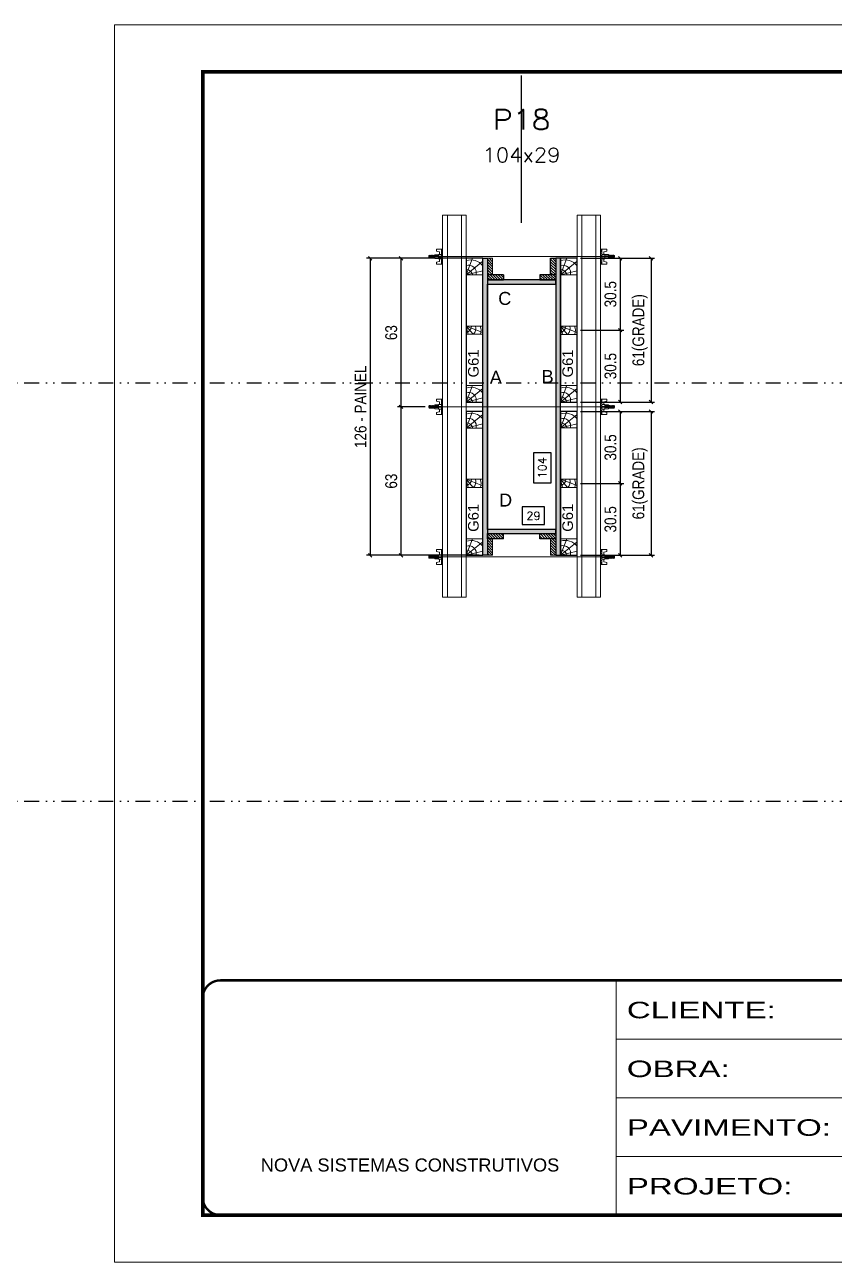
# Model space of a CAD drawing. Extents: x 13770 to 23315, y 867 to 16997.
# Drawn here: x 15908 to 16595, y 10056 to 11106 of the extents above; entities that cross this region are included whole.
import ezdxf
from ezdxf.enums import TextEntityAlignment as Align

# ---------------------------------------------------------------- set-up
doc = ezdxf.new("R2010")
doc.units = 0
for name, pattern in [('CONTINUO', [0]), ('DASHED', [0.75, 0.5, -0.25]), ('DIVIDE2', [0.625, 0.25, -0.125, 0, -0.125, 0, -0.125]), ('HIDDEN', [0.375, 0.25, -0.125])]:
    doc.linetypes.add(name, pattern=pattern)
for name, color, linetype in [('COTA', 241, 'Continuous'), ('cotas', 4, 'Continuous'), ('MEIO_PONT', 93, 'Continuous'), ('Nível', 160, 'Continuous'), ('Painéis', 200, 'Continuous'), ('SARRAFO', 251, 'Continuous'), ('Texto de Titulo', 7, 'Continuous'), ('Texto Qtd Sarr', 242, 'Continuous'), ('TEXTO_GERAL', 7, 'Continuous')]:
    doc.layers.add(name, color=color, linetype=linetype)
for name, color, linetype, lineweight in [('Folhas', 255, 'Continuous', 9), ('Hachura', 251, 'Continuous', 9), ('Madeira', 126, 'Continuous', 18), ('Perfil Metálico', 224, 'Continuous', 18), ('SARRAFO DE PRESSAO', 251, 'DASHED', 9), ('Texto Seção', 7, 'Continuous', 15)]:
    doc.layers.add(name, color=color, linetype=linetype, lineweight=lineweight)
doc.styles.add('ARIAL', font='arial.ttf')
doc.styles.add('COTA TECNICA 2X', font='techl___.ttf', dxfattribs={"height": 10})
doc.styles.add('ROMANS', font='romans.shx')
doc.styles.add('SANSSERIF', font='sas_____.pfb')
doc.styles.add('Tecnologia', font='')
doc.styles.get('Tecnologia').set_extended_font_data('Forgotten Futurist')
doc.dimstyles.new('SECAO PILAR', dxfattribs={"dimtxt": 10, "dimasz": 3, "dimexe": 3, "dimexo": 3, "dimgap": 3, "dimtad": 1, "dimdec": 1, "dimlfac": 0.5, "dimzin": 12, "dimdsep": 46, "dimtxsty": 'COTA TECNICA 2X', "dimblk1": 'OBLIQUE', "dimblk2": 'OBLIQUE', "dimsah": 1, "dimcen": 0.9, "dimclrd": 256, "dimclre": 256, "dimclrt": 256, "dimadec": 1, "dimazin": 3, "dimtfac": 1, "dimtdec": 1, "dimtmove": 0, "dimatfit": 3, "dimfxl": 1, "dimtolj": 1, "dimtzin": 12, "dimarcsym": 0})
doc.dimstyles.new('SECÇÃO 2', dxfattribs={"dimtxt": 7, "dimasz": 6, "dimexe": 0.18, "dimexo": 2, "dimgap": -4, "dimtad": 3, "dimdec": 1, "dimlfac": 0.5, "dimzin": 12, "dimdsep": 46, "dimtxsty": 'ROMANS', "dimblk": 'ARCHTICK', "dimcen": 0.09, "dimse1": 1, "dimse2": 1, "dimsd1": 1, "dimsd2": 1, "dimclrd": 180, "dimclre": 5, "dimclrt": 1, "dimadec": 0, "dimazin": 3, "dimtfac": 1, "dimtdec": 1, "dimtofl": 0, "dimtmove": 0, "dimatfit": 3, "dimldrblk": 'ARCHTICK', "dimfxl": 1, "dimtolj": 1, "dimtzin": 0, "dimarcsym": 0})

# ---------------------------------------------------------------- blocks, each defined once
blk = doc.blocks.new('9999999999')
at = {"color": 30, "linetype": 'CONTINUO'}
for p, q in [((98564.6, 34230.2), (98564.6, 34429.4)), ((98564.6, 34379.6), (99584, 34379.6)), ((98564.6, 34329.8), (99488, 34329.8)), ((99584, 34329.8), (99488, 34329.8)), ((99488, 34329.8), (99488, 34230.2)), ((98564.6, 34280), (99488, 34280))]:
    blk.add_line(p, q, dxfattribs=at)
at = {"color": 30, "linetype": 'CONTINUO', "const_width": 2}
blk.add_lwpolyline([(99584, 34230.2), (99584, 34414.4, 0.414214), (99569, 34429.4), (98229, 34429.4, 0.414214), (98214, 34414.4), (98214, 34245.2, 0.414214), (98229, 34230.2), (99584, 34230.2)], format="xyb", dxfattribs=at)
at = {"layer": 'Folhas'}
blk.add_lwpolyline([(98139, 34190.2), (99624, 34190.2), (99624, 35240.2), (98139, 35240.2)], close=True, dxfattribs=at)
at = {"layer": 'Folhas', "color": 30, "const_width": 3}
blk.add_lwpolyline([(98214, 34230.2), (99584, 34230.2), (99584, 35200.2), (98214, 35200.2)], close=True, dxfattribs=at)
at = {"color": 7, "linetype": 'Continuous', "ltscale": 5, "style": 'ARIAL'}
for s, height, p in [('SCHWARTZ', 15.48, (98837.7, 34393.1)), ('GWT', 15.48, (98837.7, 34343.3)), ('1°PAVIMENTO', 15.483, (98837.7, 34293.5)), ('NOVA SISTEMAS CONSTRUTIVOS', 11.059, (98263.2, 34267.2)), ('PILARES', 15.48, (98837.7, 34243.7))]:
    blk.add_text(s, height=height, dxfattribs=at).set_placement(p)
at = {"layer": 'Folhas', "color": 7, "style": 'Tecnologia', "width": 1.5}
for s, p in [('CLIENTE:', (98573.7, 34397.2)), ('OBRA:', (98573.7, 34347.3)), ('PAVIMENTO:', (98573.7, 34297.5)), ('PROJETO:', (98573.7, 34247.7))]:
    blk.add_text(s, height=14, dxfattribs=at).set_placement(p)
blk = doc.blocks.new('*D541')
at = {"layer": 'COTA', "color": 180, "lineweight": -2, "transparency": 16777216}
for p, q in [((16355, 10742.4), (16340, 10742.4)), ((16340, 10742.4), (16340, 10717)), ((16355, 10717), (16355, 10742.4)), ((16340, 10717), (16355, 10717))]:
    blk.add_line(p, q, dxfattribs=at)
at = {"layer": 'Defpoints', "color": 0, "transparency": 16777216}
for p in [(16301, 10885.5), (16301, 10677.5), (16359, 10677.5)]:
    blk.add_point(p, dxfattribs=at)
at = {"layer": 'COTA', "color": 1, "transparency": 16777216, "insert": (16347.5, 10729.7), "char_height": 7, "attachment_point": 5, "rotation": 90, "style": 'ROMANS'}
blk.add_mtext('\\A1;104', dxfattribs=at)
blk = doc.blocks.new('_ArchTick')
at = {"color": 0, "linetype": 'ByBlock', "const_width": 0.15}
blk.add_lwpolyline([(-0.5, -0.5), (0.5, 0.5)], dxfattribs=at)
blk = doc.blocks.new('*D542')
at = {"layer": 'COTA', "color": 180, "lineweight": -2, "transparency": 16777216}
for p, q in [((16349.5, 10696.5), (16330.5, 10696.5)), ((16330.5, 10696.5), (16330.5, 10681.5)), ((16349.5, 10681.5), (16349.5, 10696.5)), ((16330.5, 10681.5), (16349.5, 10681.5))]:
    blk.add_line(p, q, dxfattribs=at)
at = {"layer": 'Defpoints', "color": 0, "transparency": 16777216}
for p in [(16301, 10868.1), (16359, 10868.1), (16301, 10677.5)]:
    blk.add_point(p, dxfattribs=at)
at = {"layer": 'COTA', "color": 1, "transparency": 16777216, "insert": (16340, 10689), "char_height": 7, "attachment_point": 5, "style": 'ROMANS'}
blk.add_mtext('\\A1;29', dxfattribs=at)
blk = doc.blocks.new('_Oblique')
at = {"color": 0, "linetype": 'ByBlock', "lineweight": -2}
blk.add_line((-0.5, -0.5), (0.5, 0.5), dxfattribs=at)
blk = doc.blocks.new('*D543')
at = {"layer": 'COTA', "lineweight": -2, "transparency": 16777216}
for p, q in [((16280, 10907.5), (16224.6, 10907.5)), ((16227.6, 10907.5), (16227.6, 10781.4)), ((16248.2, 10781.4), (16224.6, 10781.4))]:
    blk.add_line(p, q, dxfattribs=at)
at = {"layer": 'Defpoints', "color": 0, "transparency": 16777216}
for p in [(16283, 10907.5), (16227.6, 10781.4), (16251.2, 10781.4)]:
    blk.add_point(p, dxfattribs=at)
at = {"layer": 'COTA', "lineweight": -2, "transparency": 16777216, "xscale": 3, "yscale": 3, "zscale": 3}
for p, rotation in [((16227.6, 10907.5), 90), ((16227.6, 10781.4), 270)]:
    blk.add_blockref('_Oblique', p, dxfattribs=dict(at, rotation=rotation))
at = {"layer": 'COTA', "transparency": 16777216, "insert": (16219.4, 10844.4), "char_height": 10, "attachment_point": 5, "rotation": 90, "style": 'COTA TECNICA 2X'}
blk.add_mtext('\\A1;63', dxfattribs=at)
blk = doc.blocks.new('*D544')
at = {"layer": 'COTA', "lineweight": -2, "transparency": 16777216}
for p, q in [((16248.2, 10781.4), (16224.6, 10781.4)), ((16227.6, 10781.4), (16227.6, 10655.5)), ((16280, 10655.5), (16224.6, 10655.5))]:
    blk.add_line(p, q, dxfattribs=at)
at = {"layer": 'Defpoints', "color": 0, "transparency": 16777216}
for p in [(16251.2, 10781.4), (16227.6, 10655.5), (16283, 10655.5)]:
    blk.add_point(p, dxfattribs=at)
at = {"layer": 'COTA', "lineweight": -2, "transparency": 16777216, "xscale": 3, "yscale": 3, "zscale": 3}
for p, rotation in [((16227.6, 10781.4), 90), ((16227.6, 10655.5), 270)]:
    blk.add_blockref('_Oblique', p, dxfattribs=dict(at, rotation=rotation))
at = {"layer": 'COTA', "transparency": 16777216, "insert": (16219.4, 10718.4), "char_height": 10, "attachment_point": 5, "rotation": 90, "style": 'COTA TECNICA 2X'}
blk.add_mtext('\\A1;63', dxfattribs=at)
blk = doc.blocks.new('*D545')
at = {"layer": 'COTA', "lineweight": -2, "transparency": 16777216}
for p, q in [((16294, 10907.5), (16198.5, 10907.5)), ((16201.5, 10907.5), (16201.5, 10655.5)), ((16294, 10655.5), (16198.5, 10655.5))]:
    blk.add_line(p, q, dxfattribs=at)
at = {"layer": 'Defpoints', "color": 0, "transparency": 16777216}
for p in [(16297, 10907.5), (16201.5, 10655.5), (16297, 10655.5)]:
    blk.add_point(p, dxfattribs=at)
at = {"layer": 'COTA', "lineweight": -2, "transparency": 16777216, "xscale": 3, "yscale": 3, "zscale": 3}
for p, rotation in [((16201.5, 10907.5), 90), ((16201.5, 10655.5), 270)]:
    blk.add_blockref('_Oblique', p, dxfattribs=dict(at, rotation=rotation))
at = {"layer": 'COTA', "transparency": 16777216, "insert": (16193.4, 10781.5), "char_height": 10, "attachment_point": 5, "rotation": 90, "style": 'COTA TECNICA 2X'}
blk.add_mtext('\\A1;126 - PAINEL', dxfattribs=at)
blk = doc.blocks.new('PONTALETE')
at = {"layer": 'Madeira'}
for q in [(2.71, 7), (7, 5.76), (7, 1.74)]:
    blk.add_line((0, 0), q, dxfattribs=at)
blk.add_lwpolyline([(0, 0), (7, 0), (7, 7), (0, 7)], close=True, dxfattribs=at)
for centre, radius, start, end in [((2.04, 0.06), 6.23, 37.2818, 109.0913), ((1.09, 0.9), 3.19, 343.603, 109.9847), ((-0.21, -0.78), 3.09, 14.6322, 86.0383)]:
    blk.add_arc(centre, radius, start, end, dxfattribs=at)
blk = doc.blocks.new('MEIO PONTALETE')
at = {"layer": 'Madeira'}
for q in [(2.71, 7), (3.5, 2.88), (3.5, 0.87)]:
    blk.add_line((0, 0), q, dxfattribs=at)
blk.add_lwpolyline([(0, 0), (3.5, 0), (3.5, 7), (0, 7)], close=True, dxfattribs=at)
for centre, radius, start, end in [((2.04, 0.06), 6.23, 76.4499, 109.0913), ((1.09, 0.9), 3.19, 40.9063, 109.9847), ((-0.21, -0.78), 3.09, 14.6322, 86.0383)]:
    blk.add_arc(centre, radius, start, end, dxfattribs=at)
blk = doc.blocks.new('*D546')
at = {"layer": 'COTA', "lineweight": -2, "transparency": 16777216}
for p, q in [((16380, 10907.5), (16442.8, 10907.5)), ((16439.8, 10907.5), (16439.8, 10785.5)), ((16380, 10785.5), (16442.8, 10785.5))]:
    blk.add_line(p, q, dxfattribs=at)
at = {"layer": 'Defpoints', "color": 0, "transparency": 16777216}
for p in [(16377, 10907.5), (16377, 10785.5), (16439.8, 10785.5)]:
    blk.add_point(p, dxfattribs=at)
at = {"layer": 'COTA', "lineweight": -2, "transparency": 16777216, "xscale": 3, "yscale": 3, "zscale": 3}
for p, rotation in [((16439.8, 10907.5), 90), ((16439.8, 10785.5), 270)]:
    blk.add_blockref('_Oblique', p, dxfattribs=dict(at, rotation=rotation))
at = {"layer": 'COTA', "transparency": 16777216, "insert": (16430.5, 10846.5), "char_height": 10, "attachment_point": 5, "rotation": 90, "style": 'COTA TECNICA 2X'}
blk.add_mtext('\\A1;61(GRADE)', dxfattribs=at)
blk = doc.blocks.new('*D547')
at = {"layer": 'COTA', "lineweight": -2, "transparency": 16777216}
for p, q in [((16380, 10907.5), (16416.6, 10907.5)), ((16413.6, 10907.5), (16413.6, 10846.5)), ((16380, 10846.5), (16416.6, 10846.5))]:
    blk.add_line(p, q, dxfattribs=at)
at = {"layer": 'Defpoints', "color": 0, "transparency": 16777216}
for p in [(16377, 10907.5), (16377, 10846.5), (16413.6, 10846.5)]:
    blk.add_point(p, dxfattribs=at)
at = {"layer": 'COTA', "lineweight": -2, "transparency": 16777216, "xscale": 3, "yscale": 3, "zscale": 3}
for p, rotation in [((16413.6, 10907.5), 90), ((16413.6, 10846.5), 270)]:
    blk.add_blockref('_Oblique', p, dxfattribs=dict(at, rotation=rotation))
at = {"layer": 'COTA', "transparency": 16777216, "insert": (16405.4, 10877), "char_height": 10, "attachment_point": 5, "rotation": 90, "style": 'COTA TECNICA 2X'}
blk.add_mtext('\\A1;30.5', dxfattribs=at)
blk = doc.blocks.new('*D548')
at = {"layer": 'COTA', "lineweight": -2, "transparency": 16777216}
for p, q in [((16380, 10846.5), (16416.6, 10846.5)), ((16413.6, 10846.5), (16413.6, 10785.5)), ((16380, 10785.5), (16416.6, 10785.5))]:
    blk.add_line(p, q, dxfattribs=at)
at = {"layer": 'Defpoints', "color": 0, "transparency": 16777216}
for p in [(16377, 10846.5), (16377, 10785.5), (16413.6, 10785.5)]:
    blk.add_point(p, dxfattribs=at)
at = {"layer": 'COTA', "lineweight": -2, "transparency": 16777216, "xscale": 3, "yscale": 3, "zscale": 3}
for p, rotation in [((16413.6, 10846.5), 90), ((16413.6, 10785.5), 270)]:
    blk.add_blockref('_Oblique', p, dxfattribs=dict(at, rotation=rotation))
at = {"layer": 'COTA', "transparency": 16777216, "insert": (16405.4, 10816), "char_height": 10, "attachment_point": 5, "rotation": 90, "style": 'COTA TECNICA 2X'}
blk.add_mtext('\\A1;30.5', dxfattribs=at)
blk = doc.blocks.new('*D549')
at = {"layer": 'COTA', "lineweight": -2, "transparency": 16777216}
for p, q in [((16380, 10777.5), (16442.8, 10777.5)), ((16439.8, 10777.5), (16439.8, 10655.5)), ((16380, 10655.5), (16442.8, 10655.5))]:
    blk.add_line(p, q, dxfattribs=at)
at = {"layer": 'Defpoints', "color": 0, "transparency": 16777216}
for p in [(16377, 10777.5), (16377, 10655.5), (16439.8, 10655.5)]:
    blk.add_point(p, dxfattribs=at)
at = {"layer": 'COTA', "lineweight": -2, "transparency": 16777216, "xscale": 3, "yscale": 3, "zscale": 3}
for p, rotation in [((16439.8, 10777.5), 90), ((16439.8, 10655.5), 270)]:
    blk.add_blockref('_Oblique', p, dxfattribs=dict(at, rotation=rotation))
at = {"layer": 'COTA', "transparency": 16777216, "insert": (16430.5, 10716.5), "char_height": 10, "attachment_point": 5, "rotation": 90, "style": 'COTA TECNICA 2X'}
blk.add_mtext('\\A1;61(GRADE)', dxfattribs=at)
blk = doc.blocks.new('*D550')
at = {"layer": 'COTA', "lineweight": -2, "transparency": 16777216}
for p, q in [((16380, 10777.5), (16416.6, 10777.5)), ((16413.6, 10777.5), (16413.6, 10716.5)), ((16380, 10716.5), (16416.6, 10716.5))]:
    blk.add_line(p, q, dxfattribs=at)
at = {"layer": 'Defpoints', "color": 0, "transparency": 16777216}
for p in [(16377, 10777.5), (16377, 10716.5), (16413.6, 10716.5)]:
    blk.add_point(p, dxfattribs=at)
at = {"layer": 'COTA', "lineweight": -2, "transparency": 16777216, "xscale": 3, "yscale": 3, "zscale": 3}
for p, rotation in [((16413.6, 10777.5), 90), ((16413.6, 10716.5), 270)]:
    blk.add_blockref('_Oblique', p, dxfattribs=dict(at, rotation=rotation))
at = {"layer": 'COTA', "transparency": 16777216, "insert": (16405.4, 10747), "char_height": 10, "attachment_point": 5, "rotation": 90, "style": 'COTA TECNICA 2X'}
blk.add_mtext('\\A1;30.5', dxfattribs=at)
blk = doc.blocks.new('*D551')
at = {"layer": 'COTA', "lineweight": -2, "transparency": 16777216}
for p, q in [((16380, 10716.5), (16416.6, 10716.5)), ((16413.6, 10716.5), (16413.6, 10655.5)), ((16380, 10655.5), (16416.6, 10655.5))]:
    blk.add_line(p, q, dxfattribs=at)
at = {"layer": 'Defpoints', "color": 0, "transparency": 16777216}
for p in [(16377, 10716.5), (16377, 10655.5), (16413.6, 10655.5)]:
    blk.add_point(p, dxfattribs=at)
at = {"layer": 'COTA', "lineweight": -2, "transparency": 16777216, "xscale": 3, "yscale": 3, "zscale": 3}
for p, rotation in [((16413.6, 10716.5), 90), ((16413.6, 10655.5), 270)]:
    blk.add_blockref('_Oblique', p, dxfattribs=dict(at, rotation=rotation))
at = {"layer": 'COTA', "transparency": 16777216, "insert": (16405.4, 10686), "char_height": 10, "attachment_point": 5, "rotation": 90, "style": 'COTA TECNICA 2X'}
blk.add_mtext('\\A1;30.5', dxfattribs=at)
blk = doc.blocks.new('titulo1')
at = {"layer": 'Defpoints', "color": 252, "linetype": 'HIDDEN', "ltscale": 2}
blk.add_line((0, 0), (0, 125), dxfattribs=at)
at = {"layer": 'Defpoints', "style": 'ROMANS', "oblique": 15}
blk.add_attdef('FOLHA', text='', height=10, dxfattribs=at).set_placement((0, 15.6), align=Align.MIDDLE_CENTER)
at = {"layer": 'Texto Qtd Sarr', "color": 3, "style": 'ROMANS', "oblique": 15}
for tag, height, p in [('TITULO', 17, (0, 71.4)), ('SEÇÃO', 12, (0, 41.5))]:
    blk.add_attdef(tag, text='', height=height, dxfattribs=at).set_placement(p, align=Align.MIDDLE_CENTER)
blk = doc.blocks.new('C')
at = {"layer": 'Hachura', "color": 0}
for p, q in [((0, 3.22), (0, -3.22)), ((0.45, 3.22), (0, 3.22)), ((0.46, 3.16), (0, 3.16)), ((0.46, 3.05), (0, 3.05)), ((0.46, 2.88), (0, 2.88)), ((0, 2.75), (0, -1.16)), ((0.46, 2.65), (0, 2.65)), ((0.46, 2.23), (0, 2.23)), ((0.46, 1.51), (0, 1.51)), ((0.39, 0.49), (0.17, 0.49)), ((0.45, -3.23), (0.45, 3.22)), ((0.45, 3.22), (2.58, 3.22)), ((1.74, 0.97), (0.45, 0.97)), ((1.45, 0.1), (0.45, 0.1)), ((1.35, 1.94), (1.35, 0.96)), ((2.58, 2.39), (1.47, 2.09)), ((1.74, -0.97), (1.74, 0.97)), ((1.74, 0.97), (1.74, 0.84)), ((1.74, 0.97), (1.74, 0.84)), ((1.74, 0.84), (3.35, 0.84)), ((3.35, 0.45), (1.74, 0.45)), ((2.58, 3.22), (2.58, 2.39)), ((3.32, 0.84), (3.32, -0.84)), ((3.35, 0.84), (3.35, -0.84)), ((3.68, 0.45), (3.35, 0.45)), ((3.84, -0.52), (3.35, 0.45)), ((3.35, 0.06), (3.67, -0.57)), ((3.68, 0.45), (4.16, -0.52)), ((3.72, 0.5), (4.25, -0.57)), ((4.37, -0.55), (3.83, 0.53)), ((4.15, 0.45), (3.93, 0.45)), ((4.42, -0.52), (3.93, 0.45)), ((4.15, 0.45), (4.26, 0.45)), ((4.26, 0.45), (4.74, -0.52)), ((4.3, 0.5), (4.83, -0.57)), ((4.95, -0.55), (4.41, 0.53)), ((4.51, 0.45), (4.84, 0.45)), ((5, -0.52), (4.51, 0.45)), ((4.84, 0.45), (5.32, -0.52)), ((4.88, 0.5), (5.41, -0.57)), ((5.53, -0.55), (4.99, 0.53)), ((5.58, -0.52), (5.09, 0.45)), ((5.42, 0.45), (5.09, 0.45)), ((5.58, -0.52), (5.09, 0.45)), ((5.42, 0.45), (5.74, -0.19)), ((5.46, 0.5), (5.74, -0.07)), ((5.74, 0.19), (5.57, 0.53)), ((5.74, 0.32), (5.68, 0.45)), ((5.68, 0.45), (5.74, 0.45)), ((5.74, 0.45), (5.9, 0.29)), ((5.74, 0.45), (5.74, -0.52)), ((5.9, -0.36), (5.9, 0.29)), ((0.45, 0), (0, 0)), ((0.46, -1.52), (0, -1.52)), ((0.46, -2.23), (0, -2.23)), ((0.46, -2.65), (0, -2.65)), ((0.46, -2.88), (0, -2.88)), ((0.46, -3.05), (0, -3.05)), ((0.46, -3.16), (0, -3.16)), ((0, -3.22), (2.57, -3.22)), ((0.08, -0.48), (0.29, -0.48)), ((0.29, -0.48), (0.4, -0.48)), ((0.45, 0), (0.45, -0.97)), ((0.45, -0.16), (1.45, -0.16)), ((0.45, -0.65), (0.45, -0.32)), ((0.45, -3.23), (0.45, -0.65)), ((0.45, -0.97), (1.74, -0.97)), ((1.35, -1.94), (1.35, -0.97)), ((2.58, -2.39), (1.47, -2.1)), ((3.35, -0.32), (1.74, -0.32)), ((3.35, -0.84), (1.74, -0.84)), ((2.58, -3.23), (2.58, -2.39)), ((3.35, -0.07), (3.58, -0.52)), ((3.35, -0.52), (3.58, -0.52)), ((3.84, -0.52), (4.16, -0.52)), ((4.42, -0.52), (4.74, -0.52)), ((4.63, -0.52), (4.74, -0.52)), ((5, -0.52), (5.32, -0.52)), ((5.58, -0.52), (5.74, -0.52)), ((5.74, -0.52), (5.9, -0.36)), ((5.74, -0.52), (5.74, -0.52))]:
    blk.add_line(p, q, dxfattribs=at)
for centre, radius, start, end in [((1.52, 1.94), 0.161, 104.7436, 180), ((1.44, -0.03), 0.129, 272.695, 87.305), ((3.81, 0.39), 0.143, 25.5688, 154.4312), ((4.39, 0.39), 0.143, 25.5688, 154.4312), ((4.97, 0.39), 0.143, 25.5688, 154.4312), ((5.55, 0.39), 0.143, 25.5688, 154.4312), ((0.17, -0.37), 0.174, 221.744, 317.8592), ((1.52, -1.94), 0.161, 180, 255.2564), ((3.71, -0.4), 0.174, 222.1408, 318.256), ((4.29, -0.4), 0.174, 222.1408, 318.256), ((4.87, -0.4), 0.174, 222.1408, 318.256), ((5.45, -0.4), 0.174, 222.1408, 318.256), ((5.61, -0.4), 0.174, 317.8592, 318.256)]:
    blk.add_arc(centre, radius, start, end, dxfattribs=at)

msp = doc.modelspace()

# ---------------------------------------------------------------- hatches: boundary and pattern name
at = {"layer": 'Hachura'}
h = msp.add_hatch(color=256, dxfattribs=at)
h.dxf.hatch_style = 1
h.paths.add_polyline_path([(16301.01, 10655.47), (16297.01, 10655.47), (16297.01, 10907.47), (16301.01, 10907.47)])
h = msp.add_hatch(dxfattribs=at)
h.set_pattern_fill('ANSI31', color=256, scale=0.5, angle=90, style=0)
h.set_pattern_definition([(135, (-6590.3946, 20031.4205), (-1.12253202, -1.12253202), [])])
h.paths.add_polyline_path([(16301.01, 10893.47), (16305.41, 10893.47), (16305.41, 10907.47), (16301.01, 10907.47)])
h = msp.add_hatch(dxfattribs=at)
h.set_pattern_fill('ANSI31', color=256, scale=0.5, angle=90, style=0)
h.set_pattern_definition([(135, (-6536.7946, 20031.4205), (-1.12253202, -1.12253202), [])])
h.paths.add_polyline_path([(16354.61, 10893.47), (16359.01, 10893.47), (16359.01, 10907.47), (16354.61, 10907.47)])
h = msp.add_hatch(color=256, dxfattribs=at)
h.dxf.hatch_style = 1
h.paths.add_polyline_path([(16359.01, 10655.47), (16363.01, 10655.47), (16363.01, 10907.47), (16359.01, 10907.47)])
h = msp.add_hatch(dxfattribs=at)
h.set_pattern_fill('ANSI31', color=256, scale=0.5, angle=90, style=0)
h.set_pattern_definition([(135, (-6614.8946, 20031.4205), (-1.12253202, -1.12253202), [])])
h.paths.add_polyline_path([(16314.51, 10893.47), (16314.51, 10889.07), (16301.01, 10889.07), (16301.01, 10893.47)])
h = msp.add_hatch(color=256, dxfattribs=at)
h.dxf.hatch_style = 1
h.paths.add_polyline_path([(16301.01, 10889.07), (16301.01, 10885.47), (16359.01, 10885.47), (16359.01, 10889.07)])
h = msp.add_hatch(dxfattribs=at)
h.set_pattern_fill('ANSI31', color=256, scale=0.5, angle=90, style=0)
h.set_pattern_definition([(135, (-6570.3946, 20031.4205), (-1.12253202, -1.12253202), [])])
h.paths.add_polyline_path([(16359.01, 10893.47), (16359.01, 10889.07), (16345.51, 10889.07), (16345.51, 10893.47)])
h = msp.add_hatch(color=256, dxfattribs=at)
h.dxf.hatch_style = 1
h.paths.add_polyline_path([(16301.01, 10677.47), (16301.01, 10673.87), (16359.01, 10673.87), (16359.01, 10677.47)])
h = msp.add_hatch(dxfattribs=at)
h.set_pattern_fill('ANSI31', color=256, scale=0.5, angle=90, style=0)
h.set_pattern_definition([(135, (-6614.8946, 20025.1998), (-1.12253202, -1.12253202), [])])
h.paths.add_polyline_path([(16314.51, 10669.47), (16314.51, 10673.87), (16301.01, 10673.87), (16301.01, 10669.47)])
h = msp.add_hatch(dxfattribs=at)
h.set_pattern_fill('ANSI31', color=256, scale=0.5, angle=90, style=0)
h.set_pattern_definition([(135, (-6590.3946, 19923.4205), (-1.12253202, -1.12253202), [])])
h.paths.add_polyline_path([(16301.01, 10669.47), (16305.41, 10669.47), (16305.41, 10655.47), (16301.01, 10655.47)])
h = msp.add_hatch(dxfattribs=at)
h.set_pattern_fill('ANSI31', color=256, scale=0.5, angle=90, style=0)
h.set_pattern_definition([(135, (-6570.3946, 20025.1998), (-1.12253202, -1.12253202), [])])
h.paths.add_polyline_path([(16359.01, 10669.47), (16359.01, 10673.87), (16345.51, 10673.87), (16345.51, 10669.47)])
h = msp.add_hatch(dxfattribs=at)
h.set_pattern_fill('ANSI31', color=256, scale=0.5, angle=90, style=0)
h.set_pattern_definition([(135, (-6536.7946, 19923.4205), (-1.12253202, -1.12253202), [])])
h.paths.add_polyline_path([(16354.61, 10669.47), (16359.01, 10669.47), (16359.01, 10655.47), (16354.61, 10655.47)])

# ---------------------------------------------------------------- linework, layer by layer
for points in [[(16296.99, 10907.47), (16282.99, 10907.47), (16282.99, 10785.47), (16296.99, 10785.47)], [(16377.01, 10907.46), (16363.01, 10907.46), (16363.01, 10785.46), (16377.01, 10785.46)], [(16296.99, 10777.47), (16282.99, 10777.47), (16282.99, 10655.47), (16296.99, 10655.47)], [(16377.01, 10777.51), (16363.01, 10777.51), (16363.01, 10655.51), (16377.01, 10655.51)]]:
    msp.add_lwpolyline(points, close=True)
at = {"layer": 'cotas'}
msp.add_lwpolyline([(16359.01, 10885.47), (16359.01, 10677.47), (16301.01, 10677.47), (16301.01, 10885.47)], close=True, dxfattribs=at)
at = {"layer": 'Hachura'}
for p, q in [((16252.2, 10908.88), (16404.01, 10908.9)), ((16252.2, 10781.48), (16404.01, 10781.46)), ((16252.2, 10654.06), (16404.01, 10654.04))]:
    msp.add_line(p, q, dxfattribs=at)
at = {"layer": 'Madeira'}
for points in [[(16305.41, 10907.47), (16305.41, 10893.47), (16301.01, 10893.47), (16301.01, 10907.47)], [(16305.41, 10655.47), (16305.41, 10669.47), (16301.01, 10669.47), (16301.01, 10655.47)], [(16359.01, 10655.47), (16359.01, 10669.47), (16354.61, 10669.47), (16354.61, 10655.47)]]:
    msp.add_lwpolyline(points, close=True, dxfattribs=at)
at = {"layer": 'Nível', "color": 4, "linetype": 'DIVIDE2', "ltscale": 50}
for p, q in [((13769.54, 10801.73), (21112.79, 10801.73)), ((13769.54, 10446.73), (21112.79, 10446.73))]:
    msp.add_line(p, q, dxfattribs=at)
at = {"layer": 'Painéis'}
for points in [[(16301.01, 10655.47), (16297.01, 10655.47), (16297.01, 10907.47), (16301.01, 10907.47)], [(16359.01, 10655.47), (16363.01, 10655.47), (16363.01, 10907.47), (16359.01, 10907.47)], [(16301.01, 10889.07), (16301.01, 10885.47), (16359.01, 10885.47), (16359.01, 10889.07)], [(16301.01, 10677.47), (16301.01, 10673.87), (16359.01, 10673.87), (16359.01, 10677.47)]]:
    msp.add_lwpolyline(points, close=True, dxfattribs=at)
at = {"layer": 'Perfil Metálico'}
for p, q in [((16263.01, 10943.97), (16263.01, 10619.97)), ((16283.01, 10943.97), (16263.01, 10943.97)), ((16267.01, 10619.97), (16267.01, 10943.97)), ((16279.01, 10619.97), (16279.01, 10943.97)), ((16283.01, 10943.97), (16283.01, 10619.97)), ((16377.01, 10943.97), (16377.01, 10619.97)), ((16377.01, 10943.97), (16397.01, 10943.97)), ((16381.01, 10619.97), (16381.01, 10943.97)), ((16393.01, 10619.97), (16393.01, 10943.97)), ((16397.01, 10943.97), (16397.01, 10619.97)), ((16283.01, 10619.97), (16263.01, 10619.97)), ((16377.01, 10619.97), (16397.01, 10619.97))]:
    msp.add_line(p, q, dxfattribs=at)
at = {"layer": 'SARRAFO'}
for p, q in [((16314.51, 10893.47), (16314.51, 10889.07)), ((16314.51, 10669.47), (16314.51, 10673.87))]:
    msp.add_line(p, q, dxfattribs=at)
msp.add_lwpolyline([(16359.01, 10907.47), (16359.01, 10893.47), (16354.61, 10893.47), (16354.61, 10907.47)], close=True, dxfattribs=at)
for points in [[(16314.51, 10893.47), (16301.01, 10893.47), (16301.01, 10889.07), (16314.51, 10889.07)], [(16359.01, 10893.47), (16345.51, 10893.47), (16345.51, 10889.07), (16359.01, 10889.07)], [(16314.51, 10669.47), (16301.01, 10669.47), (16301.01, 10673.87), (16314.51, 10673.87)], [(16359.01, 10669.47), (16345.51, 10669.47), (16345.51, 10673.87), (16359.01, 10673.87)]]:
    msp.add_lwpolyline(points, dxfattribs=at)

# ---------------------------------------------------------------- block references
at = {"layer": 'Hachura', "linetype": 'Continuous', "yscale": 2, "zscale": 2, "rotation": 180}
for p, xscale in [((16263.01, 10908.88), 2), ((16397.01, 10908.89), -2)]:
    msp.add_blockref('C', p, dxfattribs=dict(at, xscale=xscale))
at = {"layer": 'Hachura', "linetype": 'Continuous', "yscale": 2, "zscale": 2}
for p, xscale in [((16263.01, 10781.48), -2), ((16397.01, 10781.47), 2), ((16263.01, 10654.06), -2), ((16397.01, 10654.05), 2)]:
    msp.add_blockref('C', p, dxfattribs=dict(at, xscale=xscale))
at = {"layer": 'MEIO_PONT', "xscale": 2, "yscale": 2, "zscale": 2}
for p in [(16282.99, 10893.47), (16363.01, 10893.46), (16282.99, 10785.47), (16363.01, 10785.46), (16282.99, 10763.47), (16363.01, 10763.51), (16282.99, 10655.47), (16363.01, 10655.51)]:
    msp.add_blockref('PONTALETE', p, dxfattribs=at)
at = {"layer": 'MEIO_PONT', "xscale": 1.999999997962732, "yscale": 1.999999997962732, "zscale": 1.999999997962732, "rotation": 270}
for p in [(16282.99, 10849.97), (16363.01, 10849.96), (16282.99, 10719.97), (16363.01, 10720.01)]:
    msp.add_blockref('MEIO PONTALETE', p, dxfattribs=at)
at = {"layer": 'SARRAFO DE PRESSAO', "color": 6, "linetype": 'ByBlock'}
msp.add_blockref('9999999999', (-82154.48, -24134.56), dxfattribs=at)
at = {"layer": 'Texto Seção'}
ref = msp.add_blockref('titulo1', (16330.01, 10937.68), dxfattribs=at)
ref.add_attrib('TITULO', 'P18', dxfattribs={"layer": 'Texto de Titulo', "color": 7, "height": 17, "style": 'ROMANS', "width": 1.1}).set_placement((16330.01, 11025.18), align=Align.MIDDLE_CENTER)
ref.add_attrib('SEÇÃO', '104x29', dxfattribs={"layer": 'Texto de Titulo', "color": 7, "height": 12, "style": 'ROMANS', "width": 1.1}).set_placement((16330.01, 10995.18), align=Align.MIDDLE_CENTER)

# ---------------------------------------------------------------- texts
at = {"layer": 'TEXTO_GERAL', "style": 'ARIAL'}
for s, p in [('C', (16315.69, 10873.45)), ('A', (16308.13, 10806.59)), ('B', (16352.04, 10807.2)), ('D', (16316.38, 10702.33))]:
    msp.add_text(s, height=11, dxfattribs=at).set_placement(p, align=Align.MIDDLE_CENTER)
at = {"layer": 'TEXTO_GERAL', "color": 0, "linetype": 'Continuous', "style": 'SANSSERIF'}
for p in [(16289.04, 10806.39), (16369.06, 10806.38), (16289.04, 10675.39), (16369.06, 10675.44)]:
    msp.add_text('G61', height=9, rotation=90, dxfattribs=at).set_placement(p, align=Align.MIDDLE_LEFT)

# ---------------------------------------------------------------- dimensions: what is measured, and where the dimension line sits
at = {"layer": 'COTA'}
for base, p1, p2, text, picture, middle in [((16201.52, 10655.47), (16296.99, 10907.47), (16296.99, 10655.47), '<> - PAINEL', '*D545', (16193.42, 10781.47)), ((16439.75, 10785.46), (16377.01, 10907.46), (16377.01, 10785.46), '<>(GRADE)', '*D546', (16430.53, 10846.46)), ((16439.75, 10655.51), (16377.01, 10777.51), (16377.01, 10655.51), '<>(GRADE)', '*D549', (16430.53, 10716.51))]:
    dim = msp.add_linear_dim(base=base, p1=p1, p2=p2, angle=270, text=text, dimstyle='SECAO PILAR', dxfattribs=at)
    dim.commit()
    dim.dimension.update_dxf_attribs({"geometry": picture, "text_midpoint": middle})
for base, p1, p2, picture, middle in [((16227.64, 10781.42), (16283.01, 10907.47), (16251.2, 10781.42), '*D543', (16219.43, 10844.44)), ((16413.57, 10846.46), (16377.01, 10907.46), (16377.01, 10846.46), '*D547', (16405.35, 10876.96)), ((16413.57, 10785.46), (16377.01, 10846.46), (16377.01, 10785.46), '*D548', (16405.35, 10815.96)), ((16227.64, 10655.47), (16251.2, 10781.42), (16282.99, 10655.47), '*D544', (16219.43, 10718.44)), ((16413.57, 10716.51), (16377.01, 10777.51), (16377.01, 10716.51), '*D550', (16405.35, 10747.01)), ((16413.57, 10655.51), (16377.01, 10716.51), (16377.01, 10655.51), '*D551', (16405.35, 10686.01))]:
    dim = msp.add_linear_dim(base=base, p1=p1, p2=p2, angle=270, dimstyle='SECAO PILAR', dxfattribs=at)
    dim.commit()
    dim.dimension.update_dxf_attribs({"geometry": picture, "text_midpoint": middle})
for base, p1, p2, angle, picture, middle in [((16359.01, 10677.47), (16301.01, 10885.47), (16301.01, 10677.47), 270, '*D541', (16359.01, 10729.69)), ((16301.01, 10677.47), (16359.01, 10868.15), (16301.01, 10868.15), 180, '*D542', (16340.01, 10677.47))]:
    dim = msp.add_linear_dim(base=base, p1=p1, p2=p2, angle=angle, dimstyle='SECÇÃO 2', dxfattribs=at)
    dim.commit()
    dim.dimension.update_dxf_attribs({"geometry": picture, "text_midpoint": middle, "dimtype": 160})

doc.saveas('drawing.dxf')
